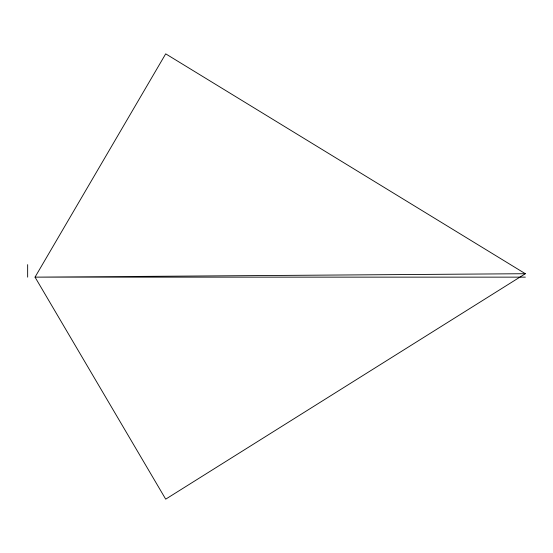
<?xml version="1.0" encoding="UTF-8"?>
<svg xmlns="http://www.w3.org/2000/svg" width="553" height="553" viewBox="0 0 553 553"><rect width="100%" height="100%" fill="white"/><g stroke="black" fill="none" stroke-linecap="round" stroke-linejoin="round"><path stroke-width="0.83" d="M525.35 273.714L165.7 499.159L35.033 277.143L165.7 53.841L525.35 273.714L35.033 277.143L525.35 277.143M27.65 264.645L27.65 277.143"/></g></svg>
